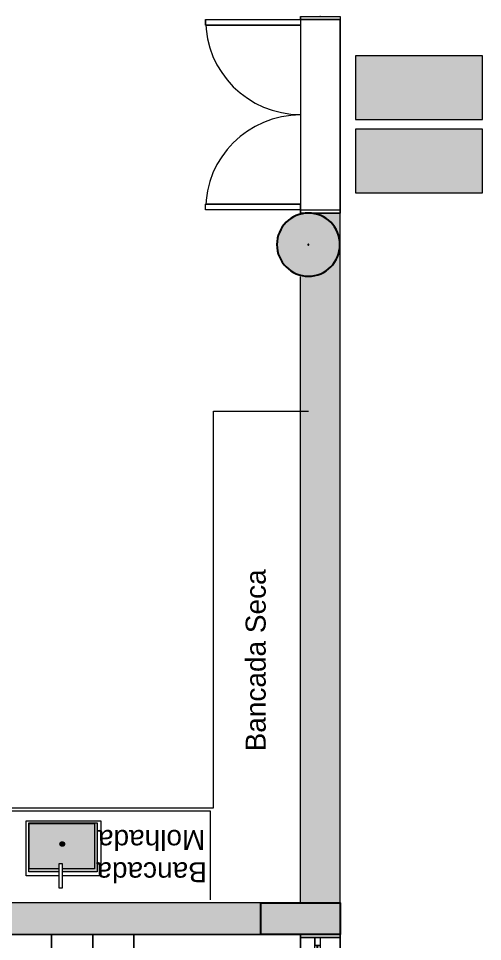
# Model space of a CAD drawing. Header units: metres. Extents: x 512 to 829, y -209 to 245.
# Drawn here: x 735.42 to 738.34, y -81.77 to -75.95 of the extents above; entities that cross this region are included whole.
import ezdxf

# ---------------------------------------------------------------- set-up
doc = ezdxf.new("R2010")
doc.units = ezdxf.units.M
doc.header["$LTSCALE"] = 0.508
doc.set_wipeout_variables(frame=1)
doc.header["$PDSIZE"] = -2
doc.linetypes.add('STYLE_02', pattern=[0.694425, 0.48607, -0.208355])
for name, color, linetype, lineweight in [('CONTORNO', 7, 'Continuous', 15), ('COVID-TAPETE SANITIZANTE', 20, 'Continuous', 5), ('Dimension', 7, 'Continuous', 5), ('Dimensões', 7, 'Continuous', 5), ('None', 7, 'Continuous', 5), ('NãoImprimir', 7, 'Continuous', 5), ('Peitoris', 2, 'Continuous', 5), ('Telhado-Princ', 7, 'Continuous', 5)]:
    doc.layers.add(name, color=color, linetype=linetype, lineweight=lineweight)
doc.styles.add('Arial', font='arial.ttf')

# ---------------------------------------------------------------- blocks, each defined once
blk = doc.blocks.new('Grupo-1556')
at = {"layer": 'None', "color": 7, "linetype": 'Continuous', "lineweight": 5}
for p, q in [((-0.62, 0.125), (-0.62, -0.125)), ((0.62, 0.125), (0.62, -0.125))]:
    blk.add_line(p, q, dxfattribs=at)
blk = doc.blocks.new('Grupo-1557')
at = {"color": 7, "linetype": 'Continuous', "lineweight": 5}
for points in [[(-0.62, 0.125), (-0.6, 0.125), (-0.6, -0.125), (-0.62, -0.125)], [(0.6, 0.125), (0.62, 0.125), (0.62, -0.125), (0.6, -0.125)]]:
    blk.add_wipeout(points, dxfattribs=at).dxf.layer = 'None'
at = {"layer": 'None', "color": 7, "linetype": 'Continuous', "lineweight": 5}
for points in [[(-0.62, 0.125), (-0.6, 0.125), (-0.6, -0.125), (-0.62, -0.125)], [(0.6, 0.125), (0.62, 0.125), (0.62, -0.125), (0.6, -0.125)]]:
    blk.add_lwpolyline(points, close=True, dxfattribs=at)
blk = doc.blocks.new('Grupo-1558')
at = {"layer": 'None', "color": 7}
blk.add_blockref('Grupo-1556', (0, 0), dxfattribs=at)
blk.add_blockref('Grupo-1557', (0, 0), dxfattribs=at)
at = {"layer": 'None', "color": 7, "linetype": 'Continuous', "lineweight": 5}
for p, q in [((-0.62, 0.125), (-0.6, 0.125)), ((-0.6, 0.125), (-0.6, -0.125)), ((0.62, 0.125), (0.6, 0.125)), ((0.6, 0.125), (0.6, -0.125)), ((-0.62, -0.125), (-0.6, -0.125)), ((0.62, -0.125), (0.6, -0.125))]:
    blk.add_line(p, q, dxfattribs=at)
blk = doc.blocks.new('Grupo-1559')
at = {"layer": 'None', "color": 7, "linetype": 'Continuous', "lineweight": 5}
blk.add_arc((-0.6, 0.125), 0.5988, 0, 90, dxfattribs=at)
blk = doc.blocks.new('Grupo-1560')
at = {"color": 7, "linetype": 'Continuous', "lineweight": 5}
blk.add_wipeout([(-0.6, 0.125), (-0.6, 0.72375), (-0.565, 0.72375), (-0.565, 0.125)], dxfattribs=at).dxf.layer = 'None'
at = {"layer": 'None', "color": 7, "linetype": 'Continuous', "lineweight": 5}
blk.add_lwpolyline([(-0.6, 0.125), (-0.6, 0.72375), (-0.565, 0.72375), (-0.565, 0.125)], close=True, dxfattribs=at)
blk = doc.blocks.new('Grupo-1561')
at = {"layer": 'None', "color": 7}
blk.add_blockref('Grupo-1560', (0, 0), dxfattribs=at)
at = {"layer": 'None', "color": 7, "linetype": 'Continuous', "lineweight": 5}
for p, q in [((-0.6, 0.125), (-0.6, 0.72375)), ((-0.6, 0.72375), (-0.565, 0.72375)), ((-0.565, 0.125), (-0.565, 0.72375)), ((-0.6, 0.125), (-0.565, 0.125))]:
    blk.add_line(p, q, dxfattribs=at)
blk = doc.blocks.new('Grupo-1562')
at = {"layer": 'Peitoris', "color": 7}
blk.add_blockref('Grupo-1561', (0, 0), dxfattribs=at)
blk = doc.blocks.new('Grupo-1563')
at = {"layer": 'None', "color": 7, "linetype": 'Continuous', "lineweight": 5}
blk.add_arc((0.6, 0.125), 0.5988, 90, 180, dxfattribs=at)
blk = doc.blocks.new('Grupo-1564')
at = {"color": 7, "linetype": 'Continuous', "lineweight": 5}
blk.add_wipeout([(0.6, 0.72375), (0.6, 0.125), (0.565, 0.125), (0.565, 0.72375)], dxfattribs=at).dxf.layer = 'None'
at = {"layer": 'None', "color": 7, "linetype": 'Continuous', "lineweight": 5}
blk.add_lwpolyline([(0.6, 0.72375), (0.6, 0.125), (0.565, 0.125), (0.565, 0.72375)], close=True, dxfattribs=at)
blk = doc.blocks.new('Grupo-1565')
at = {"layer": 'None', "color": 7}
blk.add_blockref('Grupo-1564', (0, 0), dxfattribs=at)
at = {"layer": 'None', "color": 7, "linetype": 'Continuous', "lineweight": 5}
for p, q in [((0.565, 0.72375), (0.565, 0.125)), ((0.6, 0.72375), (0.565, 0.72375)), ((0.6, 0.72375), (0.6, 0.125)), ((0.6, 0.125), (0.565, 0.125))]:
    blk.add_line(p, q, dxfattribs=at)
blk = doc.blocks.new('Grupo-1566')
at = {"layer": 'Peitoris', "color": 7}
blk.add_blockref('Grupo-1565', (0, 0), dxfattribs=at)
blk = doc.blocks.new('Grupo-1567')
at = {"layer": 'None', "color": 7, "linetype": 'Continuous', "lineweight": 5}
for p, q in [((0.62, 0.125), (-0.62, 0.125)), ((0.62, -0.125), (-0.62, -0.125))]:
    blk.add_line(p, q, dxfattribs=at)
blk = doc.blocks.new('Door (2D)-52')
at = {"layer": 'None', "color": 7}
blk.add_blockref('Grupo-1558', (0, 0), dxfattribs=at)
at = {"layer": 'NãoImprimir', "color": 7, "linetype": 'Continuous', "lineweight": 5}
for p in [(-0.62, 0), (0.62, 0)]:
    blk.add_point(p, dxfattribs=at)
at = {"layer": 'Peitoris', "color": 7}
for name in ['Grupo-1559', 'Grupo-1563']:
    blk.add_blockref(name, (0, 0), dxfattribs=at)
at = {"layer": 'None', "color": 7}
for name in ['Grupo-1562', 'Grupo-1566']:
    blk.add_blockref(name, (0, 0), dxfattribs=at)
at = {"color": 7, "linetype": 'Continuous', "lineweight": 5}
blk.add_wipeout([(-0.02625, 0.0875), (-0.02625, 0.09), (-0.00125, 0.09), (-0.00125, 0.125), (0.00125, 0.125), (0.00125, 0.09), (0.02625, 0.09), (0.02625, 0.0875)], dxfattribs=at).dxf.layer = 'None'
at = {"layer": 'Telhado-Princ', "color": 7}
blk.add_blockref('Grupo-1567', (0, 0), dxfattribs=at)
blk = doc.blocks.new('Grupo-1568')
at = {"color": 7, "linetype": 'Continuous', "lineweight": 5}
for points in [[(-0.4, 0.125), (-0.38095, 0.125), (-0.38095, -0.125), (-0.4, -0.125)], [(0.38095, 0.125), (0.4, 0.125), (0.4, -0.125), (0.38095, -0.125)]]:
    blk.add_wipeout(points, dxfattribs=at).dxf.layer = 'None'
at = {"layer": 'None', "color": 7, "linetype": 'Continuous', "lineweight": 5}
for points in [[(-0.4, 0.125), (-0.38095, 0.125), (-0.38095, -0.125), (-0.4, -0.125)], [(0.38095, 0.125), (0.4, 0.125), (0.4, -0.125), (0.38095, -0.125)]]:
    blk.add_lwpolyline(points, close=True, dxfattribs=at)
blk = doc.blocks.new('Grupo-1569')
at = {"layer": 'None', "color": 7}
blk.add_blockref('Grupo-1568', (0, 0), dxfattribs=at)
at = {"layer": 'None', "color": 7, "linetype": 'Continuous', "lineweight": 5}
for p, q in [((-0.4, 0.125), (-0.38095, 0.125)), ((-0.38095, 0.125), (-0.38095, -0.125)), ((0.4, 0.125), (0.38095, 0.125)), ((0.38095, 0.125), (0.38095, -0.125)), ((-0.4, -0.125), (-0.38095, -0.125)), ((0.4, -0.125), (0.38095, -0.125))]:
    blk.add_line(p, q, dxfattribs=at)
blk = doc.blocks.new('Grupo-1570')
at = {"layer": 'None', "color": 7, "linetype": 'Continuous', "lineweight": 5}
for p, q in [((-0.38095, 0.034925), (-0.38095, 0)), ((0.38095, 0.034925), (0.38095, 0))]:
    blk.add_line(p, q, dxfattribs=at)
blk = doc.blocks.new('Grupo-1571')
at = {"color": 7, "linetype": 'Continuous', "lineweight": 5}
for points in [[(-0.38095, 0.034925), (-0.33015, 0.034925), (-0.33015, 0), (-0.38095, 0)], [(0.33015, 0.034925), (0.38095, 0.034925), (0.38095, 0), (0.33015, 0)]]:
    blk.add_wipeout(points, dxfattribs=at).dxf.layer = 'None'
at = {"layer": 'None', "color": 7, "linetype": 'Continuous', "lineweight": 5}
for points in [[(-0.38095, 0.034925), (-0.33015, 0.034925), (-0.33015, 0), (-0.38095, 0)], [(0.33015, 0.034925), (0.38095, 0.034925), (0.38095, 0), (0.33015, 0)]]:
    blk.add_lwpolyline(points, close=True, dxfattribs=at)
blk = doc.blocks.new('Grupo-1572')
at = {"layer": 'None', "color": 7}
blk.add_blockref('Grupo-1570', (0, 0), dxfattribs=at)
at = {"color": 7, "linetype": 'Continuous', "lineweight": 5}
blk.add_wipeout([(-0.33015, 0.034925), (0.33015, 0.034925), (0.33015, 0), (-0.33015, 0)], dxfattribs=at).dxf.layer = 'None'
at = {"layer": 'None', "color": 7, "linetype": 'Continuous', "lineweight": 5}
blk.add_lwpolyline([(-0.33015, 0.034925), (0.33015, 0.034925), (0.33015, 0), (-0.33015, 0)], close=True, dxfattribs=at)
at = {"layer": 'None', "color": 7}
blk.add_blockref('Grupo-1571', (0, 0), dxfattribs=at)
at = {"layer": 'None', "color": 7, "linetype": 'Continuous', "lineweight": 5}
for p, q in [((-0.38095, 0.034925), (-0.33015, 0.034925)), ((-0.38095, 0), (-0.33015, 0)), ((-0.33015, 0.034925), (-0.33015, 0)), ((0.38095, 0.034925), (0.33015, 0.034925)), ((0.33015, 0.034925), (0.33015, 0)), ((0.38095, 0), (0.33015, 0))]:
    blk.add_line(p, q, dxfattribs=at)
blk = doc.blocks.new('Grupo-1573')
at = {"color": 7, "linetype": 'Continuous', "lineweight": 9}
blk.add_wipeout([(-0.3301, 0.0181), (0.3301, 0.0181), (0.3301, 0.0168), (-0.3301, 0.0168)], dxfattribs=at).dxf.layer = 'None'
blk = doc.blocks.new('Grupo-1574')
at = {"layer": 'None', "color": 7}
blk.add_blockref('Grupo-1573', (0, 0), dxfattribs=at)
at = {"layer": 'None', "color": 7, "linetype": 'Continuous', "lineweight": 25}
for p, q in [((-0.3301, 0.0181), (0.3301, 0.0181)), ((-0.3301, 0.0168), (0.3301, 0.0168))]:
    blk.add_line(p, q, dxfattribs=at)
blk = doc.blocks.new('Grupo-1575')
at = {"layer": 'None', "color": 7, "linetype": 'Continuous', "lineweight": 20}
for p, q in [((0.4, 0.125), (-0.4, 0.125)), ((0.4, -0.125), (-0.4, -0.125))]:
    blk.add_line(p, q, dxfattribs=at)
blk = doc.blocks.new('Window (2D)-142')
at = {"color": 7, "linetype": 'Continuous', "lineweight": 5}
blk.add_wipeout([(-0.4, 0.125), (0.4, 0.125), (0.4, -0.125), (-0.4, -0.125)], dxfattribs=at).dxf.layer = 'None'
at = {"layer": 'None', "color": 7}
blk.add_blockref('Grupo-1569', (0, 0), dxfattribs=at)
at = {"layer": 'None', "color": 7, "linetype": 'Continuous', "lineweight": 5}
for p, q in [((-0.4, 0.125), (0.4, 0.125)), ((-0.4, -0.125), (0.4, -0.125))]:
    blk.add_line(p, q, dxfattribs=at)
at = {"layer": 'NãoImprimir', "linetype": 'Continuous'}
for p in [(-0.4, 0), (0.4, 0)]:
    blk.add_point(p, dxfattribs=at)
at = {"layer": 'Peitoris'}
blk.add_blockref('Grupo-1572', (0, 0), dxfattribs=at)
blk.add_blockref('Grupo-1574', (0, 0), dxfattribs=at)
at = {"layer": 'Telhado-Princ'}
blk.add_blockref('Grupo-1575', (0, 0), dxfattribs=at)
blk = doc.blocks.new('Grupo-1883')
at = {"layer": 'None', "linetype": 'Continuous', "lineweight": 0}
h = blk.add_hatch(color=255, dxfattribs=at)
edge = h.paths.add_edge_path()
edge.add_arc((18.8663, 21.6479), 0.1989, 90, 180)
edge.add_arc((18.8663, 21.6479), 0.1989, 180, 270)
edge.add_line((18.8663, 21.4489), (18.8663, 21.6489))
edge.add_arc((18.8663, 21.6479), 0.00106, 0, 90, ccw=False)
edge.add_arc((18.8663, 21.6479), 0.00106, 270, 360, ccw=False)
edge.add_line((18.8663, 21.6468), (18.8663, 21.8468))
h = blk.add_hatch(color=255, dxfattribs=at)
edge = h.paths.add_edge_path()
edge.add_arc((18.8663, 21.6479), 0.1989, 270, 360)
edge.add_arc((18.8663, 21.6479), 0.1989, 0, 90)
edge.add_line((18.8663, 21.8468), (18.8663, 21.6468))
edge.add_arc((18.8663, 21.6479), 0.00106, 180, 270, ccw=False)
edge.add_arc((18.8663, 21.6479), 0.00106, 90, 180, ccw=False)
edge.add_line((18.8663, 21.6489), (18.8663, 21.4489))
at = {"layer": 'None', "color": 7, "linetype": 'Continuous', "lineweight": 25}
for radius, start, end in [(0.1989, 90, 270), (0.1989, 270, 90), (0.00106, 90, 270), (0.00106, 270, 90)]:
    blk.add_arc((18.8663, 21.6479), radius, start, end, dxfattribs=at)
blk = doc.blocks.new('Grupo-1888')
at = {"layer": 'None', "linetype": 'Continuous', "lineweight": 0}
blk.add_hatch(color=255, dxfattribs=at).paths.add_polyline_path([(18.5663, 17.4973), (19.0663, 17.4973), (19.0663, 17.2973), (18.5663, 17.2973)])
at = {"layer": 'None', "color": 7, "linetype": 'Continuous', "lineweight": 25}
blk.add_lwpolyline([(18.5663, 17.4973), (19.0663, 17.4973), (19.0663, 17.2973), (18.5663, 17.2973)], close=True, dxfattribs=at)
at = {"layer": 'None', "color": 7}
blk.add_blockref('Grupo-1883', (0, 0), dxfattribs=at)
blk = doc.blocks.new('Grupo-1897')
at = {"layer": 'None', "color": 7, "linetype": 'STYLE_02', "lineweight": 5}
for p, q in [((18.3323, 16.1969), (18.4002, 15.8836)), ((18.3323, 16.1969), (18.5376, 16.0784)), ((19.2795, 16.2391), (18.5376, 16.0784)), ((18.1923, 16.0036), (17.4526, 15.8433)), ((18.1923, 16.0036), (18.4002, 15.8836))]:
    blk.add_line(p, q, dxfattribs=at)
blk = doc.blocks.new('Grupo-1898')
at = {"layer": 'None', "color": 7, "linetype": 'Continuous', "lineweight": 5}
for p, q in [((17.2463, 16.8477), (16.9863, 16.9036)), ((16.4663, 16.8477), (17.2463, 16.8477)), ((17.2463, 16.8477), (16.9863, 16.7918))]:
    blk.add_line(p, q, dxfattribs=at)
blk.add_circle((17.3763, 16.8477), 0.13, dxfattribs=at)
at = {"layer": 'CONTORNO', "color": 7, "insert": (17.3004, 16.8477), "char_height": 0.139, "attachment_point": 2, "rotation": 90, "line_spacing_factor": 0.96736, "style": 'Arial'}
blk.add_mtext('S', dxfattribs=at)
at = {"color": 7, "linetype": 'Continuous', "lineweight": 5}
blk.add_wipeout([(16.4663, 16.2477), (16.4663, 16.3977), (17.9163, 16.3977), (17.7663, 16.2477)], dxfattribs=at).dxf.layer = 'None'
at = {"layer": 'None', "color": 7, "linetype": 'Continuous', "lineweight": 5}
for p, q in [((16.4663, 16.3977), (17.9163, 16.3977)), ((16.4663, 16.2477), (16.4663, 16.3977)), ((16.4663, 16.2477), (17.7663, 16.2477))]:
    blk.add_line(p, q, dxfattribs=at)
for points in [[(16.4663, 16.3977), (16.4663, 17.2977), (16.7263, 17.2977), (16.7263, 16.3977)], [(16.7263, 16.3977), (16.7263, 17.2977), (16.9863, 17.2977), (16.9863, 16.3977)], [(16.9863, 16.3977), (16.9863, 17.2977), (17.2463, 17.2977), (17.2463, 16.3977)], [(17.2463, 16.3977), (17.2463, 17.2977), (17.5063, 17.2977), (17.5063, 16.3977)], [(17.5063, 16.3977), (17.5063, 17.2977), (17.7663, 17.2977), (17.7663, 16.3977)], [(17.7663, 16.3977), (17.7663, 17.2977), (18.8163, 17.2977), (18.8163, 16.3977)], [(17.9163, 16.1377), (17.9163, 16.3977), (18.8163, 16.3977), (18.8163, 16.1377)]]:
    blk.add_lwpolyline(points, close=True, dxfattribs=at)
at = {"color": 7, "linetype": 'Continuous', "lineweight": 5}
blk.add_wipeout([(17.9163, 15.9457), (17.7663, 15.9132), (17.7663, 16.2477), (17.9163, 16.3977)], dxfattribs=at).dxf.layer = 'None'
at = {"layer": 'None', "color": 7, "linetype": 'Continuous', "lineweight": 5}
for p, q in [((17.9163, 15.9457), (17.9163, 16.3977)), ((17.7663, 15.9132), (17.7663, 16.2477))]:
    blk.add_line(p, q, dxfattribs=at)
blk.add_lwpolyline([(17.9163, 16.1377), (17.9163, 15.9427), (18.8163, 16.1377)], close=True, dxfattribs=at)
at = {"layer": 'None', "color": 7}
blk.add_blockref('Grupo-1897', (0, 0), dxfattribs=at)
blk = doc.blocks.new('A$C69c9503b')
at = {"layer": 'Dimensões', "lineweight": 0, "true_color": 0xcd6928}
h = blk.add_hatch(color=32, dxfattribs=at)
h.dxf.hatch_style = 1
h.paths.add_polyline_path([(0, 0), (0.4, 0), (0.4, 0.8), (0, 0.8)])
h = blk.add_hatch(color=32, dxfattribs=at)
h.dxf.hatch_style = 1
h.paths.add_polyline_path([(0.4622, 0), (0.8622, 0), (0.8622, 0.8), (0.4622, 0.8)])
at = {"layer": 'Dimensões', "color": 1, "lineweight": 0}
for points in [[(0, 0), (0.4, 0), (0.4, 0.8), (0, 0.8)], [(0.4622, 0), (0.8622, 0), (0.8622, 0.8), (0.4622, 0.8)]]:
    blk.add_lwpolyline(points, close=True, dxfattribs=at)

msp = doc.modelspace()

# ---------------------------------------------------------------- hatches: boundary and pattern name
at = {"layer": 'None', "linetype": 'Continuous', "lineweight": 0}
for points in [[(735.9138, -81.3285), (735.4821, -81.3285), (735.4821, -81.0202), (735.9138, -81.0202)], [(735.7132, -81.1534), (735.7132, -81.1532), (735.7132, -81.1531), (735.7132, -81.153), (735.7132, -81.1528), (735.7132, -81.1527), (735.7132, -81.1525), (735.7132, -81.1524), (735.7132, -81.1522), (735.7132, -81.1521), (735.7131, -81.152), (735.7131, -81.1518), (735.7131, -81.1517), (735.7131, -81.1515), (735.7131, -81.1514), (735.7131, -81.1513), (735.713, -81.1511), (735.713, -81.151), (735.713, -81.1509), (735.713, -81.1507), (735.713, -81.1506), (735.7129, -81.1504), (735.7129, -81.1503), (735.7129, -81.1502), (735.7128, -81.15), (735.7128, -81.1499), (735.7128, -81.1498), (735.7127, -81.1496), (735.7127, -81.1495), (735.7127, -81.1494), (735.7126, -81.1492), (735.7126, -81.1491), (735.7126, -81.1489), (735.7125, -81.1488), (735.7125, -81.1487), (735.7124, -81.1485), (735.7124, -81.1484), (735.7123, -81.1483), (735.7123, -81.1482), (735.7122, -81.148), (735.7122, -81.1479), (735.7121, -81.1478), (735.7121, -81.1476), (735.712, -81.1475), (735.712, -81.1474), (735.7119, -81.1472), (735.7118, -81.1471), (735.7118, -81.147), (735.7117, -81.1468), (735.7117, -81.1467), (735.7116, -81.1466), (735.7115, -81.1465), (735.7115, -81.1463), (735.7114, -81.1462), (735.7113, -81.1461), (735.7113, -81.1459), (735.7112, -81.1458), (735.7111, -81.1457), (735.711, -81.1456), (735.711, -81.1454), (735.7109, -81.1453), (735.7108, -81.1452), (735.7107, -81.1451), (735.7107, -81.1449), (735.7106, -81.1448), (735.7105, -81.1447), (735.7104, -81.1446), (735.7103, -81.1444), (735.7102, -81.1443), (735.7102, -81.1442), (735.7101, -81.1441), (735.71, -81.144), (735.7099, -81.1438), (735.7098, -81.1437), (735.7097, -81.1436), (735.7096, -81.1435), (735.7095, -81.1434), (735.7094, -81.1433), (735.7093, -81.1432), (735.7092, -81.143), (735.7091, -81.1429), (735.709, -81.1428), (735.7089, -81.1427), (735.7088, -81.1426), (735.7087, -81.1425), (735.7086, -81.1424), (735.7085, -81.1423), (735.7084, -81.1422), (735.7083, -81.1421), (735.7082, -81.142), (735.7081, -81.1419), (735.708, -81.1418), (735.7079, -81.1417), (735.7078, -81.1416), (735.7077, -81.1415), (735.7076, -81.1414), (735.7075, -81.1413), (735.7073, -81.1412), (735.7072, -81.1411), (735.7071, -81.141), (735.707, -81.1409), (735.7069, -81.1408), (735.7068, -81.1407), (735.7066, -81.1406), (735.7065, -81.1405), (735.7064, -81.1404), (735.7063, -81.1403), (735.7062, -81.1402), (735.706, -81.1401), (735.7059, -81.1401), (735.7058, -81.14), (735.7057, -81.1399), (735.7055, -81.1398), (735.7054, -81.1397), (735.7053, -81.1396), (735.7051, -81.1395), (735.705, -81.1395), (735.7049, -81.1394), (735.7048, -81.1393), (735.7046, -81.1392), (735.7045, -81.1391), (735.7044, -81.1391), (735.7042, -81.139), (735.7041, -81.1389), (735.7039, -81.1388), (735.7038, -81.1388), (735.7037, -81.1387), (735.7035, -81.1386), (735.7034, -81.1385), (735.7032, -81.1385), (735.7031, -81.1384), (735.7029, -81.1383), (735.7028, -81.1383), (735.7027, -81.1382), (735.7025, -81.1381), (735.7024, -81.1381), (735.7022, -81.138), (735.7021, -81.1379), (735.7019, -81.1379), (735.7018, -81.1378), (735.7016, -81.1378), (735.7015, -81.1377), (735.7013, -81.1376), (735.7012, -81.1376), (735.701, -81.1375), (735.7009, -81.1375), (735.7008, -81.1374), (735.7006, -81.1374), (735.7005, -81.1373), (735.7003, -81.1373), (735.7002, -81.1372), (735.7, -81.1372), (735.6999, -81.1371), (735.6997, -81.1371), (735.6996, -81.1371), (735.6994, -81.137), (735.6992, -81.137), (735.6991, -81.1369), (735.6989, -81.1369), (735.6988, -81.1369), (735.6986, -81.1368), (735.6985, -81.1368), (735.6983, -81.1368), (735.6982, -81.1367), (735.698, -81.1367), (735.6979, -81.1367), (735.6977, -81.1366), (735.6976, -81.1366), (735.6974, -81.1366), (735.6972, -81.1365), (735.6971, -81.1365), (735.6969, -81.1365), (735.6968, -81.1365), (735.6966, -81.1364), (735.6964, -81.1364), (735.6963, -81.1364), (735.6961, -81.1364), (735.696, -81.1364), (735.6958, -81.1364), (735.6957, -81.1363), (735.6955, -81.1363), (735.6953, -81.1363), (735.6952, -81.1363), (735.695, -81.1363), (735.6948, -81.1363), (735.6947, -81.1363), (735.6945, -81.1363), (735.6944, -81.1363), (735.6942, -81.1363), (735.694, -81.1363), (735.6939, -81.1362), (735.6937, -81.1362), (735.6935, -81.1362), (735.6934, -81.1362), (735.6932, -81.1362), (735.693, -81.1363), (735.6929, -81.1363), (735.6927, -81.1363), (735.6926, -81.1363), (735.6924, -81.1363), (735.6922, -81.1363), (735.6921, -81.1363), (735.6919, -81.1363), (735.6918, -81.1363), (735.6916, -81.1363), (735.6914, -81.1363), (735.6913, -81.1364), (735.6911, -81.1364), (735.6909, -81.1364), (735.6908, -81.1364), (735.6906, -81.1364), (735.6905, -81.1364), (735.6903, -81.1365), (735.6902, -81.1365), (735.69, -81.1365), (735.6898, -81.1365), (735.6897, -81.1366), (735.6895, -81.1366), (735.6894, -81.1366), (735.6892, -81.1367), (735.6891, -81.1367), (735.6889, -81.1367), (735.6888, -81.1368), (735.6886, -81.1368), (735.6884, -81.1368), (735.6883, -81.1369), (735.6881, -81.1369), (735.688, -81.1369), (735.6878, -81.137), (735.6877, -81.137), (735.6875, -81.1371), (735.6874, -81.1371), (735.6872, -81.1371), (735.6871, -81.1372), (735.6869, -81.1372), (735.6868, -81.1373), (735.6866, -81.1373), (735.6865, -81.1374), (735.6863, -81.1374), (735.6862, -81.1375), (735.686, -81.1375), (735.6859, -81.1376), (735.6857, -81.1376), (735.6856, -81.1377), (735.6854, -81.1378), (735.6853, -81.1378), (735.6852, -81.1379), (735.685, -81.1379), (735.6849, -81.138), (735.6847, -81.1381), (735.6846, -81.1381), (735.6844, -81.1382), (735.6843, -81.1383), (735.6841, -81.1383), (735.684, -81.1384), (735.6838, -81.1385), (735.6837, -81.1385), (735.6836, -81.1386), (735.6834, -81.1387), (735.6833, -81.1388), (735.6831, -81.1388), (735.683, -81.1389), (735.6829, -81.139), (735.6827, -81.1391), (735.6826, -81.1391), (735.6825, -81.1392), (735.6823, -81.1393), (735.6822, -81.1394), (735.6821, -81.1395), (735.6819, -81.1395), (735.6818, -81.1396), (735.6817, -81.1397), (735.6815, -81.1398), (735.6814, -81.1399), (735.6813, -81.14), (735.6812, -81.1401), (735.681, -81.1401), (735.6809, -81.1402), (735.6808, -81.1403), (735.6807, -81.1404), (735.6806, -81.1405), (735.6804, -81.1406), (735.6803, -81.1407), (735.6802, -81.1408), (735.6801, -81.1409), (735.68, -81.141), (735.6799, -81.1411), (735.6797, -81.1412), (735.6796, -81.1413), (735.6795, -81.1414), (735.6794, -81.1415), (735.6793, -81.1416), (735.6792, -81.1417), (735.6791, -81.1418), (735.679, -81.1419), (735.6789, -81.142), (735.6788, -81.1421), (735.6787, -81.1422), (735.6785, -81.1423), (735.6784, -81.1424), (735.6783, -81.1425), (735.6782, -81.1426), (735.6781, -81.1427), (735.678, -81.1428), (735.6779, -81.1429), (735.6778, -81.143), (735.6778, -81.1432), (735.6777, -81.1433), (735.6776, -81.1434), (735.6775, -81.1435), (735.6774, -81.1436), (735.6773, -81.1437), (735.6772, -81.1438), (735.6771, -81.144), (735.677, -81.1441), (735.6769, -81.1442), (735.6768, -81.1443), (735.6768, -81.1444), (735.6767, -81.1446), (735.6766, -81.1447), (735.6765, -81.1448), (735.6764, -81.1449), (735.6763, -81.1451), (735.6763, -81.1452), (735.6762, -81.1453), (735.6761, -81.1454), (735.676, -81.1456), (735.676, -81.1457), (735.6759, -81.1458), (735.6758, -81.1459), (735.6757, -81.1461), (735.6757, -81.1462), (735.6756, -81.1463), (735.6755, -81.1465), (735.6755, -81.1466), (735.6754, -81.1467), (735.6754, -81.1468), (735.6753, -81.147), (735.6752, -81.1471), (735.6752, -81.1472), (735.6751, -81.1474), (735.6751, -81.1475), (735.675, -81.1476), (735.675, -81.1478), (735.6749, -81.1479), (735.6749, -81.148), (735.6748, -81.1482), (735.6748, -81.1483), (735.6747, -81.1484), (735.6747, -81.1485), (735.6746, -81.1487), (735.6746, -81.1488), (735.6745, -81.1489), (735.6745, -81.1491), (735.6745, -81.1492), (735.6744, -81.1494), (735.6744, -81.1495), (735.6743, -81.1496), (735.6743, -81.1498), (735.6743, -81.1499), (735.6742, -81.15), (735.6742, -81.1502), (735.6742, -81.1503), (735.6742, -81.1504), (735.6741, -81.1506), (735.6741, -81.1507), (735.6741, -81.1509), (735.6741, -81.151), (735.674, -81.1511), (735.674, -81.1513), (735.674, -81.1514), (735.674, -81.1515), (735.674, -81.1517), (735.6739, -81.1518), (735.6739, -81.152), (735.6739, -81.1521), (735.6739, -81.1522), (735.6739, -81.1524), (735.6739, -81.1525), (735.6739, -81.1527), (735.6739, -81.1528), (735.6739, -81.153), (735.6739, -81.1531), (735.6739, -81.1532), (735.6739, -81.1534), (735.6739, -81.1535), (735.6739, -81.1537), (735.6739, -81.1538), (735.6739, -81.154), (735.6739, -81.1541), (735.6739, -81.1542), (735.6739, -81.1544), (735.6739, -81.1545), (735.6739, -81.1547), (735.6739, -81.1548), (735.6739, -81.1549), (735.674, -81.1551), (735.674, -81.1552), (735.674, -81.1554), (735.674, -81.1555), (735.674, -81.1556), (735.6741, -81.1558), (735.6741, -81.1559), (735.6741, -81.1561), (735.6741, -81.1562), (735.6742, -81.1563), (735.6742, -81.1565), (735.6742, -81.1566), (735.6742, -81.1567), (735.6743, -81.1569), (735.6743, -81.157), (735.6743, -81.1572), (735.6744, -81.1573), (735.6744, -81.1574), (735.6745, -81.1576), (735.6745, -81.1577), (735.6745, -81.1578), (735.6746, -81.158), (735.6746, -81.1581), (735.6747, -81.1582), (735.6747, -81.1584), (735.6748, -81.1585), (735.6748, -81.1586), (735.6749, -81.1588), (735.6749, -81.1589), (735.675, -81.159), (735.675, -81.1592), (735.6751, -81.1593), (735.6751, -81.1594), (735.6752, -81.1595), (735.6752, -81.1597), (735.6753, -81.1598), (735.6754, -81.1599), (735.6754, -81.1601), (735.6755, -81.1602), (735.6755, -81.1603), (735.6756, -81.1604), (735.6757, -81.1606), (735.6757, -81.1607), (735.6758, -81.1608), (735.6759, -81.161), (735.676, -81.1611), (735.676, -81.1612), (735.6761, -81.1613), (735.6762, -81.1615), (735.6763, -81.1616), (735.6763, -81.1617), (735.6764, -81.1618), (735.6765, -81.162), (735.6766, -81.1621), (735.6767, -81.1622), (735.6768, -81.1623), (735.6768, -81.1625), (735.6769, -81.1626), (735.677, -81.1627), (735.6771, -81.1628), (735.6772, -81.1629), (735.6773, -81.163), (735.6774, -81.1632), (735.6775, -81.1633), (735.6776, -81.1634), (735.6777, -81.1635), (735.6778, -81.1636), (735.6778, -81.1637), (735.6779, -81.1638), (735.678, -81.164), (735.6781, -81.1641), (735.6782, -81.1642), (735.6783, -81.1643), (735.6784, -81.1644), (735.6785, -81.1645), (735.6787, -81.1646), (735.6788, -81.1647), (735.6789, -81.1648), (735.679, -81.1649), (735.6791, -81.165), (735.6792, -81.1651), (735.6793, -81.1652), (735.6794, -81.1653), (735.6795, -81.1654), (735.6796, -81.1655), (735.6797, -81.1656), (735.6799, -81.1657), (735.68, -81.1658), (735.6801, -81.1659), (735.6802, -81.166), (735.6803, -81.1661), (735.6804, -81.1662), (735.6806, -81.1663), (735.6807, -81.1664), (735.6808, -81.1665), (735.6809, -81.1665), (735.681, -81.1666), (735.6812, -81.1667), (735.6813, -81.1668), (735.6814, -81.1669), (735.6815, -81.167), (735.6817, -81.1671), (735.6818, -81.1671), (735.6819, -81.1672), (735.6821, -81.1673), (735.6822, -81.1674), (735.6823, -81.1675), (735.6825, -81.1676), (735.6826, -81.1676), (735.6827, -81.1677), (735.6829, -81.1678), (735.683, -81.1679), (735.6831, -81.1679), (735.6833, -81.168), (735.6834, -81.1681), (735.6836, -81.1682), (735.6837, -81.1682), (735.6838, -81.1683), (735.684, -81.1684), (735.6841, -81.1684), (735.6843, -81.1685), (735.6844, -81.1686), (735.6846, -81.1686), (735.6847, -81.1687), (735.6849, -81.1688), (735.685, -81.1688), (735.6852, -81.1689), (735.6853, -81.169), (735.6854, -81.169), (735.6856, -81.1691), (735.6857, -81.1691), (735.6859, -81.1692), (735.686, -81.1692), (735.6862, -81.1693), (735.6863, -81.1693), (735.6865, -81.1694), (735.6866, -81.1694), (735.6868, -81.1695), (735.6869, -81.1695), (735.6871, -81.1696), (735.6872, -81.1696), (735.6874, -81.1697), (735.6875, -81.1697), (735.6877, -81.1698), (735.6878, -81.1698), (735.688, -81.1698), (735.6881, -81.1699), (735.6883, -81.1699), (735.6884, -81.17), (735.6886, -81.17), (735.6888, -81.17), (735.6889, -81.1701), (735.6891, -81.1701), (735.6892, -81.1701), (735.6894, -81.1702), (735.6895, -81.1702), (735.6897, -81.1702), (735.6898, -81.1702), (735.69, -81.1703), (735.6902, -81.1703), (735.6903, -81.1703), (735.6905, -81.1703), (735.6906, -81.1704), (735.6908, -81.1704), (735.6909, -81.1704), (735.6911, -81.1704), (735.6913, -81.1704), (735.6914, -81.1704), (735.6916, -81.1705), (735.6918, -81.1705), (735.6919, -81.1705), (735.6921, -81.1705), (735.6922, -81.1705), (735.6924, -81.1705), (735.6926, -81.1705), (735.6927, -81.1705), (735.6929, -81.1705), (735.693, -81.1705), (735.6932, -81.1705), (735.6934, -81.1705), (735.6935, -81.1705), (735.6937, -81.1705), (735.6939, -81.1705), (735.694, -81.1705), (735.6942, -81.1705), (735.6944, -81.1705), (735.6945, -81.1705), (735.6947, -81.1705), (735.6948, -81.1705), (735.695, -81.1705), (735.6952, -81.1705), (735.6953, -81.1705), (735.6955, -81.1705), (735.6957, -81.1704), (735.6958, -81.1704), (735.696, -81.1704), (735.6961, -81.1704), (735.6963, -81.1704), (735.6964, -81.1704), (735.6966, -81.1703), (735.6968, -81.1703), (735.6969, -81.1703), (735.6971, -81.1703), (735.6972, -81.1702), (735.6974, -81.1702), (735.6976, -81.1702), (735.6977, -81.1702), (735.6979, -81.1701), (735.698, -81.1701), (735.6982, -81.1701), (735.6983, -81.17), (735.6985, -81.17), (735.6986, -81.17), (735.6988, -81.1699), (735.6989, -81.1699), (735.6991, -81.1698), (735.6992, -81.1698), (735.6994, -81.1698), (735.6996, -81.1697), (735.6997, -81.1697), (735.6999, -81.1696), (735.7, -81.1696), (735.7002, -81.1695), (735.7003, -81.1695), (735.7005, -81.1694), (735.7006, -81.1694), (735.7008, -81.1693), (735.7009, -81.1693), (735.701, -81.1692), (735.7012, -81.1692), (735.7013, -81.1691), (735.7015, -81.1691), (735.7016, -81.169), (735.7018, -81.169), (735.7019, -81.1689), (735.7021, -81.1688), (735.7022, -81.1688), (735.7024, -81.1687), (735.7025, -81.1686), (735.7027, -81.1686), (735.7028, -81.1685), (735.7029, -81.1684), (735.7031, -81.1684), (735.7032, -81.1683), (735.7034, -81.1682), (735.7035, -81.1682), (735.7037, -81.1681), (735.7038, -81.168), (735.7039, -81.1679), (735.7041, -81.1679), (735.7042, -81.1678), (735.7044, -81.1677), (735.7045, -81.1676), (735.7046, -81.1676), (735.7048, -81.1675), (735.7049, -81.1674), (735.705, -81.1673), (735.7051, -81.1672), (735.7053, -81.1671), (735.7054, -81.1671), (735.7055, -81.167), (735.7057, -81.1669), (735.7058, -81.1668), (735.7059, -81.1667), (735.706, -81.1666), (735.7062, -81.1665), (735.7063, -81.1665), (735.7064, -81.1664), (735.7065, -81.1663), (735.7066, -81.1662), (735.7068, -81.1661), (735.7069, -81.166), (735.707, -81.1659), (735.7071, -81.1658), (735.7072, -81.1657), (735.7073, -81.1656), (735.7075, -81.1655), (735.7076, -81.1654), (735.7077, -81.1653), (735.7078, -81.1652), (735.7079, -81.1651), (735.708, -81.165), (735.7081, -81.1649), (735.7082, -81.1648), (735.7083, -81.1647), (735.7084, -81.1646), (735.7085, -81.1645), (735.7086, -81.1644), (735.7087, -81.1643), (735.7088, -81.1642), (735.7089, -81.1641), (735.709, -81.164), (735.7091, -81.1638), (735.7092, -81.1637), (735.7093, -81.1636), (735.7094, -81.1635), (735.7095, -81.1634), (735.7096, -81.1633), (735.7097, -81.1632), (735.7098, -81.163), (735.7099, -81.1629), (735.71, -81.1628), (735.7101, -81.1627), (735.7102, -81.1626), (735.7102, -81.1625), (735.7103, -81.1623), (735.7104, -81.1622), (735.7105, -81.1621), (735.7106, -81.162), (735.7107, -81.1618), (735.7107, -81.1617), (735.7108, -81.1616), (735.7109, -81.1615), (735.711, -81.1613), (735.711, -81.1612), (735.7111, -81.1611), (735.7112, -81.161), (735.7113, -81.1608), (735.7113, -81.1607), (735.7114, -81.1606), (735.7115, -81.1604), (735.7115, -81.1603), (735.7116, -81.1602), (735.7117, -81.1601), (735.7117, -81.1599), (735.7118, -81.1598), (735.7118, -81.1597), (735.7119, -81.1595), (735.712, -81.1594), (735.712, -81.1593), (735.7121, -81.1592), (735.7121, -81.159), (735.7122, -81.1589), (735.7122, -81.1588), (735.7123, -81.1586), (735.7123, -81.1585), (735.7124, -81.1584), (735.7124, -81.1582), (735.7125, -81.1581), (735.7125, -81.158), (735.7126, -81.1578), (735.7126, -81.1577), (735.7126, -81.1576), (735.7127, -81.1574), (735.7127, -81.1573), (735.7127, -81.1572), (735.7128, -81.157), (735.7128, -81.1569), (735.7128, -81.1567), (735.7129, -81.1566), (735.7129, -81.1565), (735.7129, -81.1563), (735.713, -81.1562), (735.713, -81.1561), (735.713, -81.1559), (735.713, -81.1558), (735.713, -81.1556), (735.7131, -81.1555), (735.7131, -81.1554), (735.7131, -81.1552), (735.7131, -81.1551), (735.7131, -81.1549), (735.7131, -81.1548), (735.7132, -81.1547), (735.7132, -81.1545), (735.7132, -81.1544), (735.7132, -81.1542), (735.7132, -81.1541), (735.7132, -81.154), (735.7132, -81.1538), (735.7132, -81.1537), (735.7132, -81.1535)]]:
    msp.add_hatch(color=8, dxfattribs=at).paths.add_polyline_path(points)

# ---------------------------------------------------------------- linework, layer by layer
at = {"layer": 'Dimension', "color": 7, "linetype": 'Continuous', "lineweight": 5}
for p, q in [((736.6466, -78.4243), (737.2466, -78.4243)), ((736.6466, -80.9243), (736.6466, -78.4243)), ((734.1516, -80.9243), (736.6466, -80.9243)), ((734.1716, -80.9443), (736.6266, -80.9443)), ((736.6266, -80.9443), (736.6266, -81.5043)), ((736.6266, -80.9443), (736.6266, -80.9443))]:
    msp.add_line(p, q, dxfattribs=at)
at = {"layer": 'None', "color": 7, "linetype": 'Continuous', "lineweight": 5}
for p, q in [((737.4455, -77.1548), (737.4455, -75.9548)), ((735.4669, -81.3545), (735.4669, -81.0064)), ((735.4669, -81.0064), (735.9361, -81.0064)), ((735.4821, -81.3285), (735.4821, -81.0202)), ((735.4821, -81.0202), (735.9138, -81.0202)), ((735.485, -81.3093), (735.485, -81.0233)), ((735.485, -81.0233), (735.8962, -81.0233)), ((735.8962, -81.0233), (735.8962, -81.3093)), ((735.9138, -81.0202), (735.9138, -81.3285)), ((735.9361, -81.0064), (735.9361, -81.3545)), ((735.9369, -81.1315), (735.9369, -81.1865)), ((735.8962, -81.3093), (735.485, -81.3093)), ((735.9361, -81.3545), (735.4669, -81.3545)), ((735.9138, -81.3285), (735.4821, -81.3285))]:
    msp.add_line(p, q, dxfattribs=at)
at = {"layer": 'None', "color": 7, "linetype": 'Continuous', "lineweight": 18}
for p, q in [((737.4455, -81.7239), (737.4455, -77.1744)), ((737.1955, -81.5239), (737.1955, -77.5744)), ((737.2455, -81.5243), (732.8655, -81.5243))]:
    msp.add_line(p, q, dxfattribs=at)
at = {"layer": 'None', "color": 250, "linetype": 'Continuous'}
msp.add_solid([(737.4455, -81.7239), (737.1955, -81.7239), (737.4455, -77.1744), (737.1955, -77.1744)], dxfattribs=at)

# ---------------------------------------------------------------- block references
at = {"layer": 'COVID-TAPETE SANITIZANTE', "linetype": 'Continuous', "lineweight": 0, "rotation": 270}
msp.add_blockref('A$C69c9503b', (737.5434, -76.1842), dxfattribs=at)

# ---------------------------------------------------------------- texts
at = {"layer": 'CONTORNO', "color": 7, "linetype": 'Continuous', "lineweight": 0, "style": 'Arial'}
for s, rotation, p in [('Bancada Seca', 90, (736.9761, -80.5693)), ('Molhada', 180, (736.5955, -81.0648)), ('Bancada', 180, (736.6053, -81.2684))]:
    msp.add_text(s, height=0.12632, rotation=rotation, dxfattribs=at).set_placement(p)

# ---------------------------------------------------------------- next in the draw order: block references
at = {"layer": 'None', "color": 7, "rotation": 90}
for name, p in [('Door (2D)-52', (737.3205, -76.5544)), ('Window (2D)-142', (737.3205, -82.1239))]:
    msp.add_blockref(name, p, dxfattribs=at)

# ---------------------------------------------------------------- next in the draw order: linework, layer by layer
at = {"layer": 'None', "color": 7, "linetype": 'Continuous', "lineweight": 18}
msp.add_line((737.2455, -81.7243), (732.8655, -81.7243), dxfattribs=at)
at = {"layer": 'None', "color": 250, "linetype": 'Continuous'}
msp.add_solid([(737.2455, -81.5243), (737.2455, -81.7243), (732.8655, -81.5243), (732.8655, -81.7243)], dxfattribs=at)

# ---------------------------------------------------------------- next in the draw order: block references
at = {"layer": 'None', "color": 7}
msp.add_blockref('Grupo-1888', (718.3793, -99.0216), dxfattribs=at)

# ---------------------------------------------------------------- next in the draw order: block references
msp.add_blockref('Grupo-1898', (718.3793, -99.0216), dxfattribs=at)

# ---------------------------------------------------------------- next in the draw order: wipeouts: each hides what was drawn before it
at = {"color": 7, "linetype": 'Continuous', "lineweight": 5}
msp.add_wipeout([(735.6939, -81.4326), (735.6739, -81.4326), (735.6739, -81.2771), (735.6939, -81.2771)], dxfattribs=at).dxf.layer = 'None'

# ---------------------------------------------------------------- next in the draw order: linework, layer by layer
at = {"layer": 'None', "color": 7, "linetype": 'Continuous', "lineweight": 5}
msp.add_lwpolyline([(735.6939, -81.4326), (735.6739, -81.4326), (735.6739, -81.2771), (735.6939, -81.2771)], close=True, dxfattribs=at)

doc.saveas('drawing.dxf')
